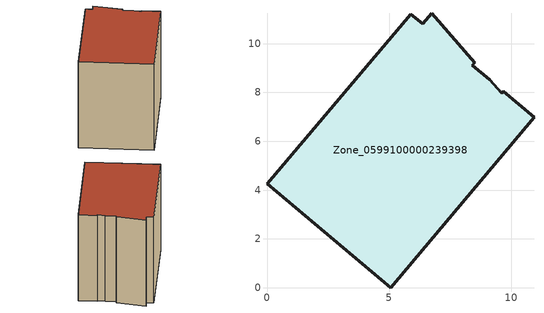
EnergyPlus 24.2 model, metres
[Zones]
Zone_0599100000239398
 floor ground (C_G): 5.08,0 0,4.25 5.9,11.21 6.38,10.81 6.74,11.24 8.5,9.22 8.41,9.11 9.12,8.51 9.61,7.96 9.67,8.05 10.94,6.99 z0
 wall outside (C_F): 9.12,8.51 8.41,9.11 8.5,9.22 6.74,11.24 6.38,10.81 5.9,11.21 0,4.25 5.08,0 10.94,6.99 9.67,8.05 9.61,7.96 9.12,8.51 z0:8.69
 roof outside (C_R): 10.94,6.99 9.67,8.05 9.61,7.96 9.12,8.51 8.41,9.11 8.5,9.22 6.74,11.24 6.38,10.81 5.9,11.21 0,4.25 5.08,0 z8.69
[BUILDING]
Pand.0599100000239398: North Axis=0; Terrain=City; Loads Convergence Tolerance Value=0.04; Temperature Convergence Tolerance Value=0.4; Solar Distribution=FullExterior; Maximum Number of Warmup Days=25; Minimum Number of Warmup Days=1
[Site:Location]
Rotterdam.The.Hague.AP_ZH_NLD Design_Conditions: Latitude=51.96; Longitude=4.45; Time Zone=1; Elevation=-4.5
[SITE:GROUNDTEMPERATURE:BUILDINGSURFACE]
18, 18, 18, 18, 18, 18, 18, 18, 18, 18, 18, 18
[MATERIAL] Thermal Absorptance=0.9; Solar Absorptance=0.7; Visible Absorptance=0.7
Name | Roughness | Thickness | Conductivity | Density | Specific Heat
G.TI.1946-1964 | MediumSmooth | 0.15 | 1 | 540 | 1210
F.TI.1946-1964 | Rough | 0.3 | 0.857143 | 1920 | 840
R.TI.1946-1964 | MediumRough | 0.2 | 0.277778 | 1500 | 1000
[CONSTRUCTION]
C_G: G.TI.1946-1964
C_F: F.TI.1946-1964
C_R: R.TI.1946-1964
[ZONE]
Zone_0599100000239398: Type=1; Multiplier=1; Ceiling Height=Autocalculate; Volume=Autocalculate; Floor Area=autocalculate; Part of Total Floor Area=Yes
[ZONEINFILTRATION:DESIGNFLOWRATE]
Infil_Zone_0599100000239398: Zone or ZoneList or Space or SpaceList=Zone_0599100000239398; Schedule=AlwaysOn; Design Flow Rate Calculation Method=Flow/Area; Flow Rate per Floor Area=0.003; Constant Term Coefficient=1; Temperature Term Coefficient=0; Velocity Term Coefficient=0; Velocity Squared Term Coefficient=0
[HVACTEMPLATE:ZONE:IDEALLOADSAIRSYSTEM]
Zone_0599100000239398: Maximum Heating Supply Air Temperature=50; Minimum Cooling Supply Air Temperature=13; Maximum Heating Supply Air Humidity Ratio=0.0156; Minimum Cooling Supply Air Humidity Ratio=0.0077; Heating Limit=NoLimit; Cooling Limit=NoLimit; Dehumidification Control Type=ConstantSensibleHeatRatio; Cooling Sensible Heat Ratio=0.7; Dehumidification Setpoint=60; Humidification Control Type=None; Humidification Setpoint=30; Outdoor Air Method=None; Outdoor Air Flow Rate per Person=0.00944; Outdoor Air Flow Rate per Zone Floor Area=0; Outdoor Air Flow Rate per Zone=0; Demand Controlled Ventilation Type=None; Outdoor Air Economizer Type=NoEconomizer; Heat Recovery Type=None; Sensible Heat Recovery Effectiveness=0.7; Latent Heat Recovery Effectiveness=0.65
[ZONECONTROL:THERMOSTAT]
ThermostatControl_Zone_0599100000239398: Zone or ZoneList=Zone_0599100000239398; Control Type Schedule=DualSetpointControlType; Control 1=Thermostat_Zone_0599100000239398; Temperature Difference Between Cutout And Setpoint=0
[THERMOSTATSETPOINT:DUALSETPOINT]
Thermostat_Zone_0599100000239398: Heating Setpoint Temperature Schedule=HeatingSetpoint_Zone_0599100000239398; Cooling Setpoint Temperature Schedule=CoolingSetpoint_Zone_0599100000239398
[SCHEDULE:COMPACT]
HeatingSetpoint_Zone_0599100000239398: Through: 12/31, For: AllDays, Until: 24:00, 21
CoolingSetpoint_Zone_0599100000239398: Through: 12/31, For: AllDays, Until: 24:00, 24
DualSetpointControlType: Through: 12/31, For: AllDays, Until: 24:00, 4
AlwaysOn: Through: 12/31, For: AllDays, Until: 24:00, 1
